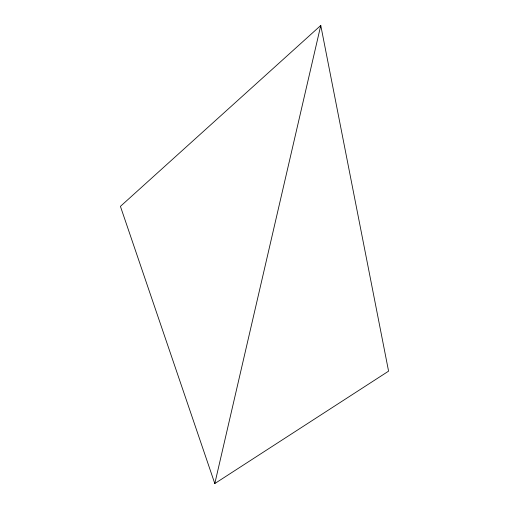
<?xml version="1.0" encoding="UTF-8"?>
<svg xmlns="http://www.w3.org/2000/svg" width="509" height="509" viewBox="0 0 509 509"><rect width="100%" height="100%" fill="white"/><g stroke="black" fill="none" stroke-linecap="round" stroke-linejoin="round"><path stroke-width="0.76" d="M320.454 27.002L320.772 25.45L120.423 206.368L214.804 483.55L388.577 371.156L320.772 25.45L214.804 483.55"/></g></svg>
